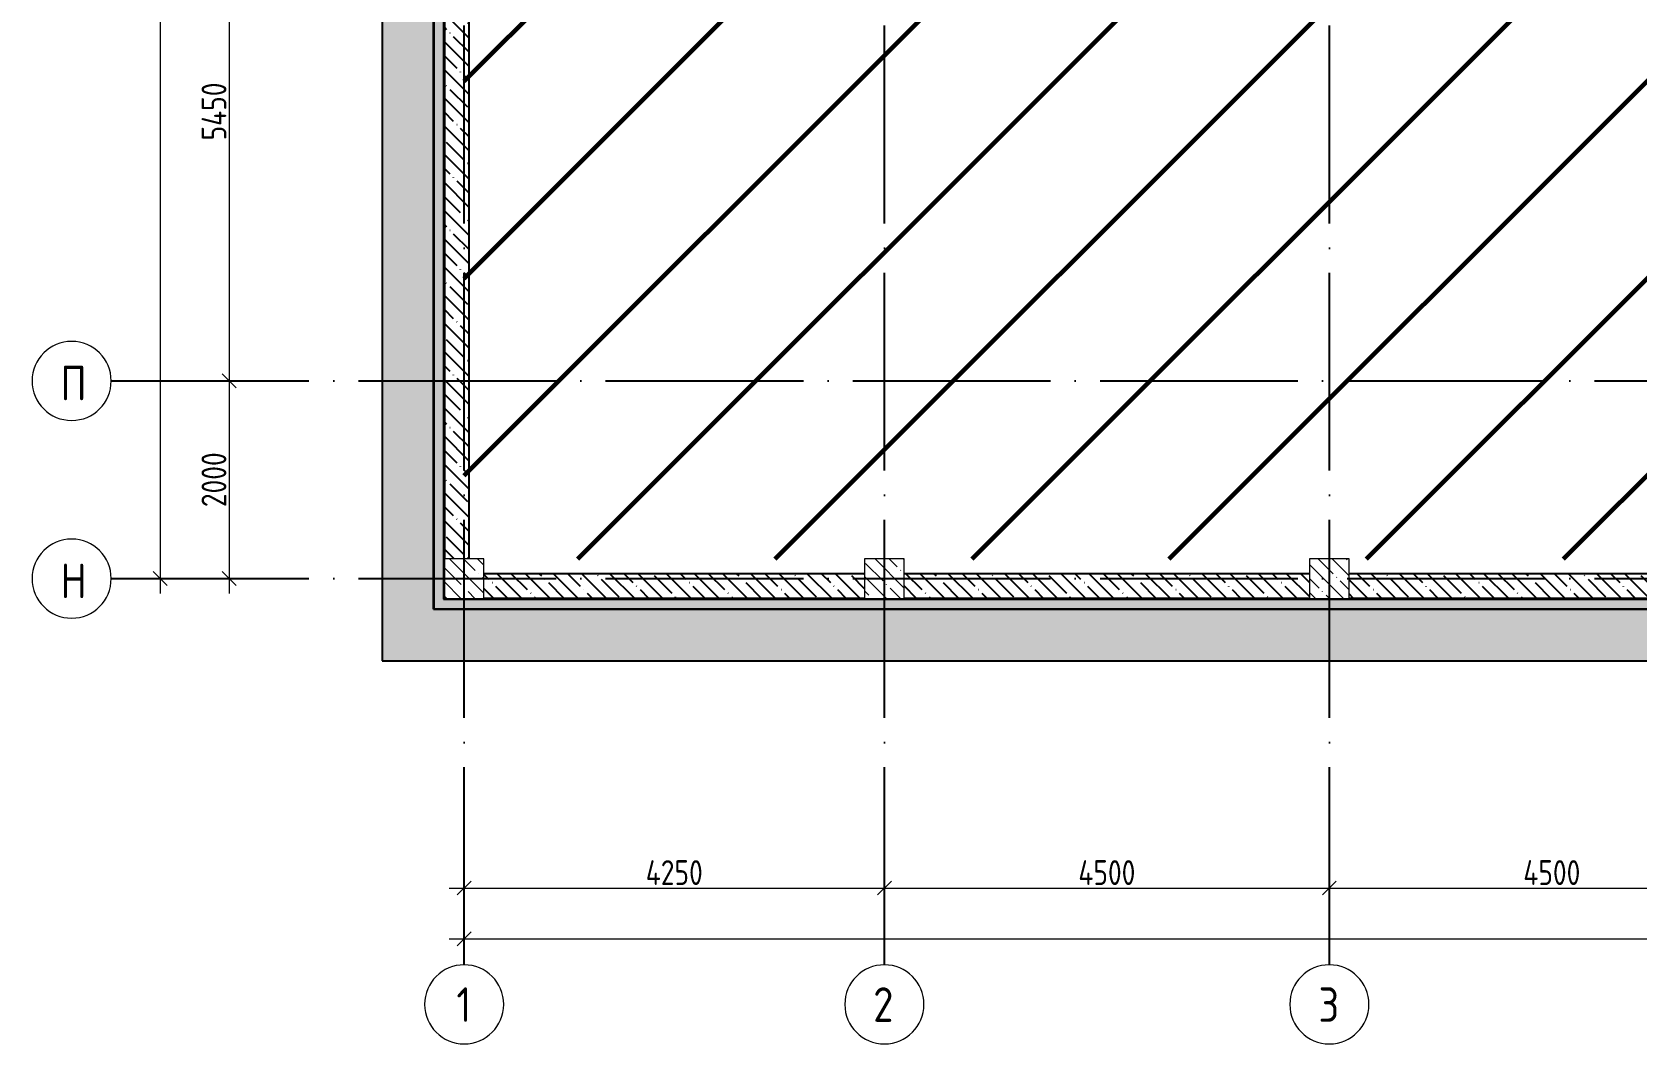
# Model space of a CAD drawing. Header units: millimetres. Extents: x -68946 to 288321, y -402657 to 324925.
# Drawn here: x -6155 to 10074, y 155941 to 166176 of the extents above; entities that cross this region are included whole.
import ezdxf

# ---------------------------------------------------------------- set-up
doc = ezdxf.new("R2010")
doc.units = ezdxf.units.MM
doc.linetypes.add('ADSK_Линия сетки', pattern=[2500, 2000, -250, 0, -250])
doc.layers.get('Defpoints').update_dxf_attribs({"color": 250})
for name, color, linetype, lineweight in [('3.4) ПТ-5         4 вып', 150, 'Continuous', 60), ('A-ANNO-DIMS', 250, 'Continuous', 9), ('A-DETL-1', 250, 'Continuous', 53), ('A-DETL-GENF-1', 250, 'Continuous', 5), ('A-WALL', 250, 'Continuous', 9), ('A-WALL-1', 250, 'Continuous', 50), ('A-WALL-2', 250, 'Continuous', 5), ('I-WALL-1', 250, 'Continuous', 5), ('S-COLS', 7, 'Continuous', 9), ('S-COLS-1', 250, 'Continuous', 5), ('S-COLS-2', 250, 'Continuous', 5), ('Оси', 250, 'Continuous', 9), ('Оси-1', 250, 'ADSK_Линия сетки', 9)]:
    doc.layers.add(name, color=color, linetype=linetype, lineweight=lineweight)
doc.styles.add('GOST Common', font='', dxfattribs={"width": 0.9, "height": 350})
doc.styles.add('GOST Common_1', font='', dxfattribs={"width": 0.9, "height": 250})
doc.styles.add('А3', font='ГОСТ тип А.ttf')
doc.styles.get('GOST Common').set_extended_font_data('GOST Common')
doc.styles.get('GOST Common_1').set_extended_font_data('GOST Common')
doc.dimstyles.new('ADSK_Основной_2_5_мм_1', dxfattribs={"dimscale": 304.8, "dimtxt": 0.824897, "dimasz": 0.463911, "dimexe": 0.492126, "dimexo": 0.001615, "dimgap": 0.098425, "dimtad": 1, "dimdec": 0, "dimlfac": 304.8, "dimdsep": 46, "dimtxsty": 'GOST Common_1', "dimblk1": 'OBLIQUE', "dimblk2": 'OBLIQUE', "dimsah": 1, "dimcen": 0.09, "dimdle": 0.492126, "dimazin": 0, "dimtfac": 1, "dimtdec": 4, "dimtix": 1, "dimtmove": 1, "dimatfit": 3, "dimfxl": 1, "dimtvp": 1, "dimtolj": 1, "dimtzin": 0, "dimlwd": 9, "dimlwe": 9, "dimarcsym": 2})
pattern_1 = [(135, (-1785.76, 117122.59), (-142.5612, -142.5612), []), (135, (-1643.2, 117122.59), (-142.5612, -142.5612), [252.016, -50.403, 3.353, -47.05])]
pattern_2 = [(0, (-1785.76, 117122.59), (120.968, 69.841), [80.645, -161.29]), (120, (-1785.76, 117122.59), (-120.96808, 69.84086), [80.645, -161.29]), (60, (-1785.76, 117122.59), (-8e-05, 139.68186), [0, -161.29, 80.645, 0])]

# ---------------------------------------------------------------- blocks, each defined once
blk = doc.blocks.new('BSC_Колонна _Прямоугольная - 400x400-31363420-АР1_Кладочный план подвала_ Секция 1')
at = {"layer": 'S-COLS-1'}
h = blk.add_hatch(dxfattribs=at)
h.set_pattern_fill('FP_9', color=256, style=0, pattern_type=2)
h.set_pattern_definition([(135, (0.02, -43525), (-142.5619, -142.5619), []), (135, (142.58, -43525), (-142.5619, -142.5619), [252.016, -50.403, 3.353, -47.05])])
h.paths.add_polyline_path([(-200, -200), (200, -200), (200, 200), (-200, 200)])
at = {"layer": 'S-COLS-2'}
for p, q in [((200, 200), (-200, 200)), ((-200, 200), (-200, -200)), ((200, -200), (200, 200)), ((-200, -200), (200, -200))]:
    blk.add_line(p, q, dxfattribs=at)
blk = doc.blocks.new('BSC_Колонна _Прямоугольная - 400x400-V37-АР1_Кладочный план подвала_ Секция 1')
at = {"layer": 'S-COLS-1'}
h = blk.add_hatch(dxfattribs=at)
h.set_pattern_fill('FP_46', color=256, style=0, pattern_type=2)
h.set_pattern_definition([(135, (-8750, -43525), (-142.5619, -142.5619), []), (135, (-8607.44, -43525), (-142.5619, -142.5619), [252.016, -50.403, 3.353, -47.05])])
h.paths.add_polyline_path([(-200, -200), (200, -200), (200, 200), (-200, 200)])
at = {"layer": 'S-COLS-2'}
for p, q in [((200, 200), (-200, 200)), ((-200, 200), (-200, -200)), ((200, -200), (200, 200)), ((-200, -200), (200, -200))]:
    blk.add_line(p, q, dxfattribs=at)
blk = doc.blocks.new('BSC_Колонна _Прямоугольная - 400x400-V39-АР1_Кладочный план подвала_ Секция 1')
at = {"layer": 'S-COLS-1'}
h = blk.add_hatch(dxfattribs=at)
h.set_pattern_fill('FP_48', color=256, style=0, pattern_type=2)
h.set_pattern_definition([(135, (-4250, -43525), (-142.5619, -142.5619), []), (135, (-4107.44, -43525), (-142.5619, -142.5619), [252.016, -50.403, 3.353, -47.05])])
h.paths.add_polyline_path([(-200, -200), (200, -200), (200, 200), (-200, 200)])
at = {"layer": 'S-COLS-2'}
for p, q in [((200, 200), (-200, 200)), ((-200, 200), (-200, -200)), ((200, -200), (200, 200)), ((-200, -200), (200, -200))]:
    blk.add_line(p, q, dxfattribs=at)
blk = doc.blocks.new('Ось сетки - Круг_Ø8 мм-39983606-АР1_Кладочный план подвала_ Секция 1')
at = {"layer": 'Оси'}
for start, end in [(360, 180), (180, 360)]:
    blk.add_arc((0, 0), 4, start, end, dxfattribs=at)
blk = doc.blocks.new('_Oblique')
at = {"color": 0, "linetype": 'ByBlock', "lineweight": -2}
blk.add_line((-0.5, -0.5), (0.5, 0.5), dxfattribs=at)
blk = doc.blocks.new('*D5911')
at = {"layer": 'A-ANNO-DIMS', "color": 0, "lineweight": 9, "transparency": 16777216}
for p, q in [((-4161, 168248), (-4161, 162498)), ((-4061, 168098), (-4311, 168098)), ((-4061, 162648), (-4311, 162648))]:
    blk.add_line(p, q, dxfattribs=at)
at = {"layer": 'Defpoints', "color": 0, "transparency": 16777216}
for p in [(-4061, 168098), (-4161, 162648), (-4061, 162648)]:
    blk.add_point(p, dxfattribs=at)
at = {"layer": 'A-ANNO-DIMS', "color": 0, "lineweight": 9, "transparency": 16777216, "xscale": 141.4, "yscale": 141.4, "zscale": 141.4}
for p, rotation in [((-4161, 168098), 90), ((-4161, 162648), 270)]:
    blk.add_blockref('_Oblique', p, dxfattribs=dict(at, rotation=rotation))
at = {"layer": 'A-ANNO-DIMS', "color": 0, "lineweight": 25, "transparency": 16777216, "insert": (-4316, 165373), "char_height": 251.4, "width": 782.41, "attachment_point": 5, "rotation": 90, "style": 'А3'}
blk.add_mtext('\\A1;5450', dxfattribs=at)
blk = doc.blocks.new('*D5912')
at = {"layer": 'A-ANNO-DIMS', "color": 0, "lineweight": 9, "transparency": 16777216}
for p, q in [((-4161, 162798), (-4161, 160498)), ((-4061, 162648), (-4311, 162648)), ((-4061, 160648), (-4311, 160648))]:
    blk.add_line(p, q, dxfattribs=at)
at = {"layer": 'Defpoints', "color": 0, "transparency": 16777216}
for p in [(-4061, 162648), (-4161, 160648), (-4061, 160648)]:
    blk.add_point(p, dxfattribs=at)
at = {"layer": 'A-ANNO-DIMS', "color": 0, "lineweight": 9, "transparency": 16777216, "xscale": 141.4, "yscale": 141.4, "zscale": 141.4}
for p, rotation in [((-4161, 162648), 90), ((-4161, 160648), 270)]:
    blk.add_blockref('_Oblique', p, dxfattribs=dict(at, rotation=rotation))
at = {"layer": 'A-ANNO-DIMS', "color": 0, "lineweight": 25, "transparency": 16777216, "insert": (-4316, 161648), "char_height": 251.4, "width": 756.84, "attachment_point": 5, "rotation": 90, "style": 'А3'}
blk.add_mtext('\\A1;2000', dxfattribs=at)
blk = doc.blocks.new('*D5913')
at = {"layer": 'A-ANNO-DIMS', "color": 0, "lineweight": 9, "transparency": 16777216}
for p, q in [((-4861, 175648), (-4861, 160498)), ((-4761, 175498), (-5011, 175498)), ((-4761, 160648), (-5011, 160648))]:
    blk.add_line(p, q, dxfattribs=at)
at = {"layer": 'Defpoints', "color": 0, "transparency": 16777216}
for p in [(-4761, 175498), (-4861, 160648), (-4761, 160648)]:
    blk.add_point(p, dxfattribs=at)
at = {"layer": 'A-ANNO-DIMS', "color": 0, "lineweight": 9, "transparency": 16777216, "xscale": 141.4, "yscale": 141.4, "zscale": 141.4}
for p, rotation in [((-4861, 175498), 90), ((-4861, 160648), 270)]:
    blk.add_blockref('_Oblique', p, dxfattribs=dict(at, rotation=rotation))
at = {"layer": 'A-ANNO-DIMS', "color": 0, "lineweight": 25, "transparency": 16777216, "insert": (-5016, 168073), "char_height": 251.4, "width": 915.37, "attachment_point": 5, "rotation": 90, "style": 'А3'}
blk.add_mtext('\\A1;14850', dxfattribs=at)
blk = doc.blocks.new('*D5914')
at = {"layer": 'A-ANNO-DIMS', "color": 0, "lineweight": 9, "transparency": 16777216}
for p, q in [((-1786, 157617), (-1786, 157368)), ((2464, 157617), (2464, 157368)), ((-1936, 157518), (2614, 157518))]:
    blk.add_line(p, q, dxfattribs=at)
at = {"layer": 'Defpoints', "color": 0, "transparency": 16777216}
for p in [(-1786, 157618), (2464, 157618), (2464, 157518)]:
    blk.add_point(p, dxfattribs=at)
at = {"layer": 'A-ANNO-DIMS', "color": 0, "lineweight": 9, "transparency": 16777216, "xscale": 141.4, "yscale": 141.4, "zscale": 141.4, "rotation": 180}
blk.add_blockref('_Oblique', (-1786, 157518), dxfattribs=at)
at = {"layer": 'A-ANNO-DIMS', "color": 0, "lineweight": 9, "transparency": 16777216, "xscale": 141.4, "yscale": 141.4, "zscale": 141.4}
blk.add_blockref('_Oblique', (2464, 157518), dxfattribs=at)
at = {"layer": 'A-ANNO-DIMS', "color": 0, "lineweight": 25, "transparency": 16777216, "insert": (339, 157674), "char_height": 251.4, "width": 782.41, "attachment_point": 5, "style": 'А3'}
blk.add_mtext('\\A1;4250', dxfattribs=at)
blk = doc.blocks.new('*D5915')
at = {"layer": 'A-ANNO-DIMS', "color": 0, "lineweight": 9, "transparency": 16777216}
for p, q in [((2464, 157617), (2464, 157368)), ((6964, 157617), (6964, 157368)), ((2314, 157518), (7114, 157518))]:
    blk.add_line(p, q, dxfattribs=at)
at = {"layer": 'Defpoints', "color": 0, "transparency": 16777216}
for p in [(2464, 157618), (6964, 157618), (6964, 157518)]:
    blk.add_point(p, dxfattribs=at)
at = {"layer": 'A-ANNO-DIMS', "color": 0, "lineweight": 9, "transparency": 16777216, "xscale": 141.4, "yscale": 141.4, "zscale": 141.4, "rotation": 180}
blk.add_blockref('_Oblique', (2464, 157518), dxfattribs=at)
at = {"layer": 'A-ANNO-DIMS', "color": 0, "lineweight": 9, "transparency": 16777216, "xscale": 141.4, "yscale": 141.4, "zscale": 141.4}
blk.add_blockref('_Oblique', (6964, 157518), dxfattribs=at)
at = {"layer": 'A-ANNO-DIMS', "color": 0, "lineweight": 25, "transparency": 16777216, "insert": (4714, 157674), "char_height": 251.4, "width": 782.41, "attachment_point": 5, "style": 'А3'}
blk.add_mtext('\\A1;4500', dxfattribs=at)
blk = doc.blocks.new('*D5916')
at = {"layer": 'A-ANNO-DIMS', "color": 0, "lineweight": 9, "transparency": 16777216}
for p, q in [((6964, 157617), (6964, 157368)), ((11464, 157617), (11464, 157368)), ((6814, 157518), (11614, 157518))]:
    blk.add_line(p, q, dxfattribs=at)
at = {"layer": 'Defpoints', "color": 0, "transparency": 16777216}
for p in [(6964, 157618), (11464, 157618), (11464, 157518)]:
    blk.add_point(p, dxfattribs=at)
at = {"layer": 'A-ANNO-DIMS', "color": 0, "lineweight": 9, "transparency": 16777216, "xscale": 141.4, "yscale": 141.4, "zscale": 141.4, "rotation": 180}
blk.add_blockref('_Oblique', (6964, 157518), dxfattribs=at)
at = {"layer": 'A-ANNO-DIMS', "color": 0, "lineweight": 9, "transparency": 16777216, "xscale": 141.4, "yscale": 141.4, "zscale": 141.4}
blk.add_blockref('_Oblique', (11464, 157518), dxfattribs=at)
at = {"layer": 'A-ANNO-DIMS', "color": 0, "lineweight": 25, "transparency": 16777216, "insert": (9214, 157674), "char_height": 251.4, "width": 782.41, "attachment_point": 5, "style": 'А3'}
blk.add_mtext('\\A1;4500', dxfattribs=at)
blk = doc.blocks.new('*D5929')
at = {"layer": 'A-ANNO-DIMS', "color": 0, "lineweight": 9, "transparency": 16777216}
for p, q in [((-1786, 157105), (-1786, 156855)), ((67364, 157105), (67364, 156855)), ((-1936, 157005), (67514, 157005))]:
    blk.add_line(p, q, dxfattribs=at)
at = {"layer": 'Defpoints', "color": 0, "transparency": 16777216}
for p in [(-1786, 157105), (67364, 157105), (67364, 157005)]:
    blk.add_point(p, dxfattribs=at)
at = {"layer": 'A-ANNO-DIMS', "color": 0, "lineweight": 9, "transparency": 16777216, "xscale": 141.4, "yscale": 141.4, "zscale": 141.4, "rotation": 180}
blk.add_blockref('_Oblique', (-1786, 157005), dxfattribs=at)
at = {"layer": 'A-ANNO-DIMS', "color": 0, "lineweight": 9, "transparency": 16777216, "xscale": 141.4, "yscale": 141.4, "zscale": 141.4}
blk.add_blockref('_Oblique', (67364, 157005), dxfattribs=at)
at = {"layer": 'A-ANNO-DIMS', "color": 0, "lineweight": 25, "transparency": 16777216, "insert": (32789, 157161), "char_height": 251.4, "width": 889.8, "attachment_point": 5, "style": 'А3'}
blk.add_mtext('\\A1;69150', dxfattribs=at)

msp = doc.modelspace()

# ---------------------------------------------------------------- hatches: boundary and pattern name
at = {"layer": '3.4) ПТ-5         4 вып'}
h = msp.add_hatch(dxfattribs=at)
h.set_pattern_fill('ANSI31', color=256, scale=444)
h.paths.add_polyline_path([(52564.2427, 171797.5882), (-1785.7573, 171797.5882), (-1785.7573, 160847.5882), (52564.2427, 160847.5882)])
at = {"layer": 'A-DETL-GENF-1', "lineweight": 25}
h = msp.add_hatch(dxfattribs=at)
h.set_pattern_fill('FP_66', color=256, style=0, pattern_type=2)
h.set_pattern_definition([(135, (-1361.5, 117122.6), (-424.2641, 3e-14), [600, 0, 0, 0]), (45, (-1785.76, 117122.6), (-424.2641, 0), [600, 0, 0, 0]), (45, (-1785.76, 117334.72), (-424.2641, 0), [150, -450]), (135, (-1467.56, 117440.8), (-424.2641, 3e-14), [150, -450]), (45, (-1467.56, 117228.65), (-424.2641, 0), [150, -450]), (135, (-1573.63, 117122.6), (-424.2641, 3e-14), [150, -450])])
h.paths.add_polyline_path([(66623.618, 159817.5882), (66623.618, 159820.418), (67375.9266, 159820.418), (67404.2427, 159877.0501), (67404.2427, 160337.5882), (-2095.7793, 160337.5882), (-2095.7793, 175807.5888), (7424.2207, 175807.5888), (7424.2207, 172857.5877), (11654.2804, 172857.5877), (11654.2804, 175807.5888), (67874.2427, 175807.5888), (67874.2427, 172857.5882), (68728.2351, 172857.5882), (68728.2351, 173377.5882), (68394.2427, 173377.5882), (68394.2427, 176327.5888), (11134.2804, 176327.5888), (11134.2804, 173377.5877), (7944.2207, 173377.5877), (7944.2207, 176327.5888), (-2615.7793, 176327.5888), (-2615.7793, 159817.5882), (64316.105, 159817.5882)])
at = {"layer": 'A-WALL', "lineweight": 25}
for points in [[(-1985.7793, 160447.5882), (-1985.7793, 175705.5888), (-1993.7793, 175705.5888), (-1993.7793, 160447.5882)], [(67506.2427, 160439.5882), (67514.2427, 160439.5882), (67514.2427, 160447.5882), (-1993.7793, 160447.5882), (-1993.7793, 160439.5882), (66714.6693, 160439.5882)]]:
    msp.add_hatch(color=256, dxfattribs=at).paths.add_polyline_path(points)
at = {"layer": 'A-WALL-2', "lineweight": 25}
h = msp.add_hatch(dxfattribs=at)
h.set_pattern_fill('FP_2', color=256, style=0, pattern_type=2)
h.set_pattern_definition(pattern_2)
h.paths.add_polyline_path([(-2093.7793, 160439.5882), (-1993.7793, 160439.5882), (-1993.7793, 175805.5888), (-2093.7793, 175805.5888), (-2093.7793, 160447.5882), (-2095.7793, 160447.5882), (-2095.7793, 160439.5882)])
h = msp.add_hatch(dxfattribs=at)
h.set_pattern_fill('FP_2', color=256, style=0, pattern_type=2)
h.set_pattern_definition(pattern_2)
h.paths.add_polyline_path([(67406.2427, 160339.5882), (67506.2427, 160339.5882), (67506.2427, 160439.5882), (-2093.7793, 160439.5882), (-2093.7793, 160339.5882), (66714.6693, 160339.5882)])
at = {"layer": 'I-WALL-1', "lineweight": 25}
h = msp.add_hatch(dxfattribs=at)
h.set_pattern_fill('FP_1', color=256, style=0, pattern_type=2)
h.set_pattern_definition(pattern_1)
h.paths.add_polyline_path([(-1735.7793, 160847.5882), (-1735.7793, 167897.5877), (-1985.7793, 167897.5877), (-1985.7793, 160847.5882)])
h = msp.add_hatch(dxfattribs=at)
h.set_pattern_fill('FP_1', color=256, style=0, pattern_type=2)
h.set_pattern_definition(pattern_1)
h.paths.add_polyline_path([(2264.2427, 160447.5882), (2264.2427, 160697.5882), (-1585.7793, 160697.5882), (-1585.7793, 160447.5882), (1953.4346, 160447.5882)])
h = msp.add_hatch(dxfattribs=at)
h.set_pattern_fill('FP_1', color=256, style=0, pattern_type=2)
h.set_pattern_definition(pattern_1)
h.paths.add_polyline_path([(6764.2427, 160447.5882), (6764.2427, 160697.5882), (2664.2427, 160697.5882), (2664.2427, 160447.5882)])
h = msp.add_hatch(dxfattribs=at)
h.set_pattern_fill('FP_1', color=256, style=0, pattern_type=2)
h.set_pattern_definition(pattern_1)
h.paths.add_polyline_path([(11264.2427, 160447.5882), (11264.2427, 160697.5882), (7164.2427, 160697.5882), (7164.2427, 160447.5882)])

# ---------------------------------------------------------------- linework, layer by layer
at = {"layer": 'A-DETL-1', "lineweight": 25}
for p, q in [((-2615.7793, 176327.5888), (-2615.7793, 159817.5882)), ((-2095.7793, 160337.5882), (-2095.7793, 175807.5888)), ((67404.2427, 160337.5882), (-2095.7793, 160337.5882)), ((-2615.7793, 159817.5882), (66623.618, 159817.5882))]:
    msp.add_line(p, q, dxfattribs=at)
at = {"layer": 'A-WALL-1', "lineweight": 25}
for p, q in [((-2093.7793, 175807.5888), (-2093.7793, 160337.5882)), ((-1993.7793, 175705.5888), (-1993.7793, 160439.5882)), ((-1985.7793, 167897.5877), (-1985.7793, 160847.5882)), ((-1735.7793, 160847.5882), (-1735.7793, 167897.5877)), ((2264.2427, 160697.5882), (-1585.7793, 160697.5882)), ((6764.2427, 160697.5882), (2664.2427, 160697.5882)), ((11264.2427, 160697.5882), (7164.2427, 160697.5882)), ((-2093.7793, 160439.5882), (-2095.7793, 160439.5882)), ((-1993.7793, 160439.5882), (67506.2427, 160439.5882)), ((2264.2427, 160447.5882), (-1585.7793, 160447.5882)), ((-1585.7793, 160447.5882), (2264.2427, 160447.5882)), ((6764.2427, 160447.5882), (2664.2427, 160447.5882)), ((2664.2427, 160447.5882), (6764.2427, 160447.5882)), ((11264.2427, 160447.5882), (7164.2427, 160447.5882)), ((7164.2427, 160447.5882), (11264.2427, 160447.5882)), ((-2095.7793, 160339.5882), (67406.2427, 160339.5882))]:
    msp.add_line(p, q, dxfattribs=at)
at = {"layer": 'Оси-1', "lineweight": 25}
for p, q in [((-1785.7573, 156740.9014), (-1785.7573, 178828.0609)), ((2464.2427, 156740.9014), (2464.2427, 178828.0609)), ((6964.2427, 156740.9014), (6964.2427, 178828.0609)), ((-5355.3086, 162647.5882), (70097.2201, 162647.5882)), ((-5355.3086, 160647.5882), (70097.2201, 160647.5882))]:
    msp.add_line(p, q, dxfattribs=at)

# ---------------------------------------------------------------- block references
at = {"layer": 'S-COLS', "lineweight": 25}
for name, p in [('BSC_Колонна _Прямоугольная - 400x400-31363420-АР1_Кладочный план подвала_ Секция 1', (-1785.7793, 160647.5882)), ('BSC_Колонна _Прямоугольная - 400x400-V39-АР1_Кладочный план подвала_ Секция 1', (2464.2427, 160647.5882)), ('BSC_Колонна _Прямоугольная - 400x400-V37-АР1_Кладочный план подвала_ Секция 1', (6964.2427, 160647.5882))]:
    msp.add_blockref(name, p, dxfattribs=at)
at = {"layer": 'Оси', "lineweight": 25, "xscale": 99.99999999999993, "yscale": 99.99999999999993, "zscale": 99.99999999999993, "rotation": 269.9999999999994}
for p in [(-5755.3086, 162647.5882), (-5755.3086, 160647.5882)]:
    msp.add_blockref('Ось сетки - Круг_Ø8 мм-39983606-АР1_Кладочный план подвала_ Секция 1', p, dxfattribs=at)
at = {"layer": 'Оси', "lineweight": 25, "xscale": 99.99999999999993, "yscale": 99.99999999999993, "zscale": 99.99999999999993}
for p in [(-1785.7573, 156340.9014), (2464.2427, 156340.9014), (6964.2427, 156340.9014)]:
    msp.add_blockref('Ось сетки - Круг_Ø8 мм-39983606-АР1_Кладочный план подвала_ Секция 1', p, dxfattribs=at)

# ---------------------------------------------------------------- texts
at = {"layer": 'Оси', "lineweight": 25, "char_height": 350, "attachment_point": 1, "style": 'GOST Common'}
for s, insert, width in [('\\fGOST Common|b0|i0|c204|p34|;\\W.9;П', (-5868.6314, 162800.1752), 310.253062), ('\\fGOST Common|b0|i0|c204|p34|;\\W.9;Н', (-5868.6314, 160800.1752), 310.253062), ('\\fGOST Common|b0|i0|c204|p34|;\\W.9;1', (-1863.988, 156513.4348), 187.594875), ('\\fGOST Common|b0|i0|c204|p34|;\\W.9;2', (2350.462, 156513.4348), 274.177125), ('\\fGOST Common|b0|i0|c204|p34|;\\W.9;3', (6853.162, 156513.4348), 266.961937)]:
    msp.add_mtext(s, dxfattribs=dict(at, insert=insert, width=width))

# ---------------------------------------------------------------- dimensions: what is measured, and where the dimension line sits
at = {"layer": 'A-ANNO-DIMS', "lineweight": 25}
for base, p1, p2, override, picture, middle in [((-4860.6765, 160647.5882), (-4760.6916, 175497.5882), (-4760.6916, 160647.5882), {"dimlfac": 1, "dimpost": '<>', "dimtxsty": 'А3', "dimfxl": 14850}, '*D5913', (-5016.3908, 168072.5882)), ((-4160.6765, 162647.5882), (-4060.6916, 168097.5882), (-4060.6916, 162647.5882), {"dimlfac": 1, "dimpost": '<>', "dimtxsty": 'А3', "dimfxl": 5450}, '*D5911', (-4316.3908, 165372.5882)), ((-4160.6765, 160647.5882), (-4060.6916, 162647.5882), (-4060.6916, 160647.5882), {"dimlfac": 1, "dimpost": '<>', "dimtxsty": 'А3', "dimfxl": 2000}, '*D5912', (-4316.3908, 161647.5882))]:
    dim = msp.add_linear_dim(base=base, p1=p1, p2=p2, angle=90, dimstyle='ADSK_Основной_2_5_мм_1', override=override, dxfattribs=at)
    dim.commit()
    dim.dimension.update_dxf_attribs({"geometry": picture, "text_midpoint": middle})
for base, p1, p2, override, picture, middle in [((2464.2427, 157517.9208), (-1785.7573, 157617.9057), (2464.2427, 157617.9057), {"dimlfac": 1, "dimpost": '<>', "dimtxsty": 'А3', "dimfxl": 4250}, '*D5914', (339.2427, 157673.6351)), ((6964.2427, 157517.9208), (2464.2427, 157617.9057), (6964.2427, 157617.9057), {"dimlfac": 1, "dimpost": '<>', "dimtxsty": 'А3', "dimfxl": 4500}, '*D5915', (4714.2427, 157673.6351)), ((11464.2427, 157517.9208), (6964.2427, 157617.9057), (11464.2427, 157617.9057), {"dimlfac": 1, "dimpost": '<>', "dimtxsty": 'А3', "dimfxl": 4500}, '*D5916', (9214.2427, 157673.6351)), ((67364.2427, 157005.1755), (-1785.7573, 157105.1604), (67364.2427, 157105.1604), {"dimlfac": 1, "dimpost": '<>', "dimtxsty": 'А3', "dimfxl": 69150}, '*D5929', (32789.2427, 157160.8899))]:
    dim = msp.add_linear_dim(base=base, p1=p1, p2=p2, dimstyle='ADSK_Основной_2_5_мм_1', override=override, dxfattribs=at)
    dim.commit()
    dim.dimension.update_dxf_attribs({"geometry": picture, "text_midpoint": middle})

doc.saveas('drawing.dxf')
